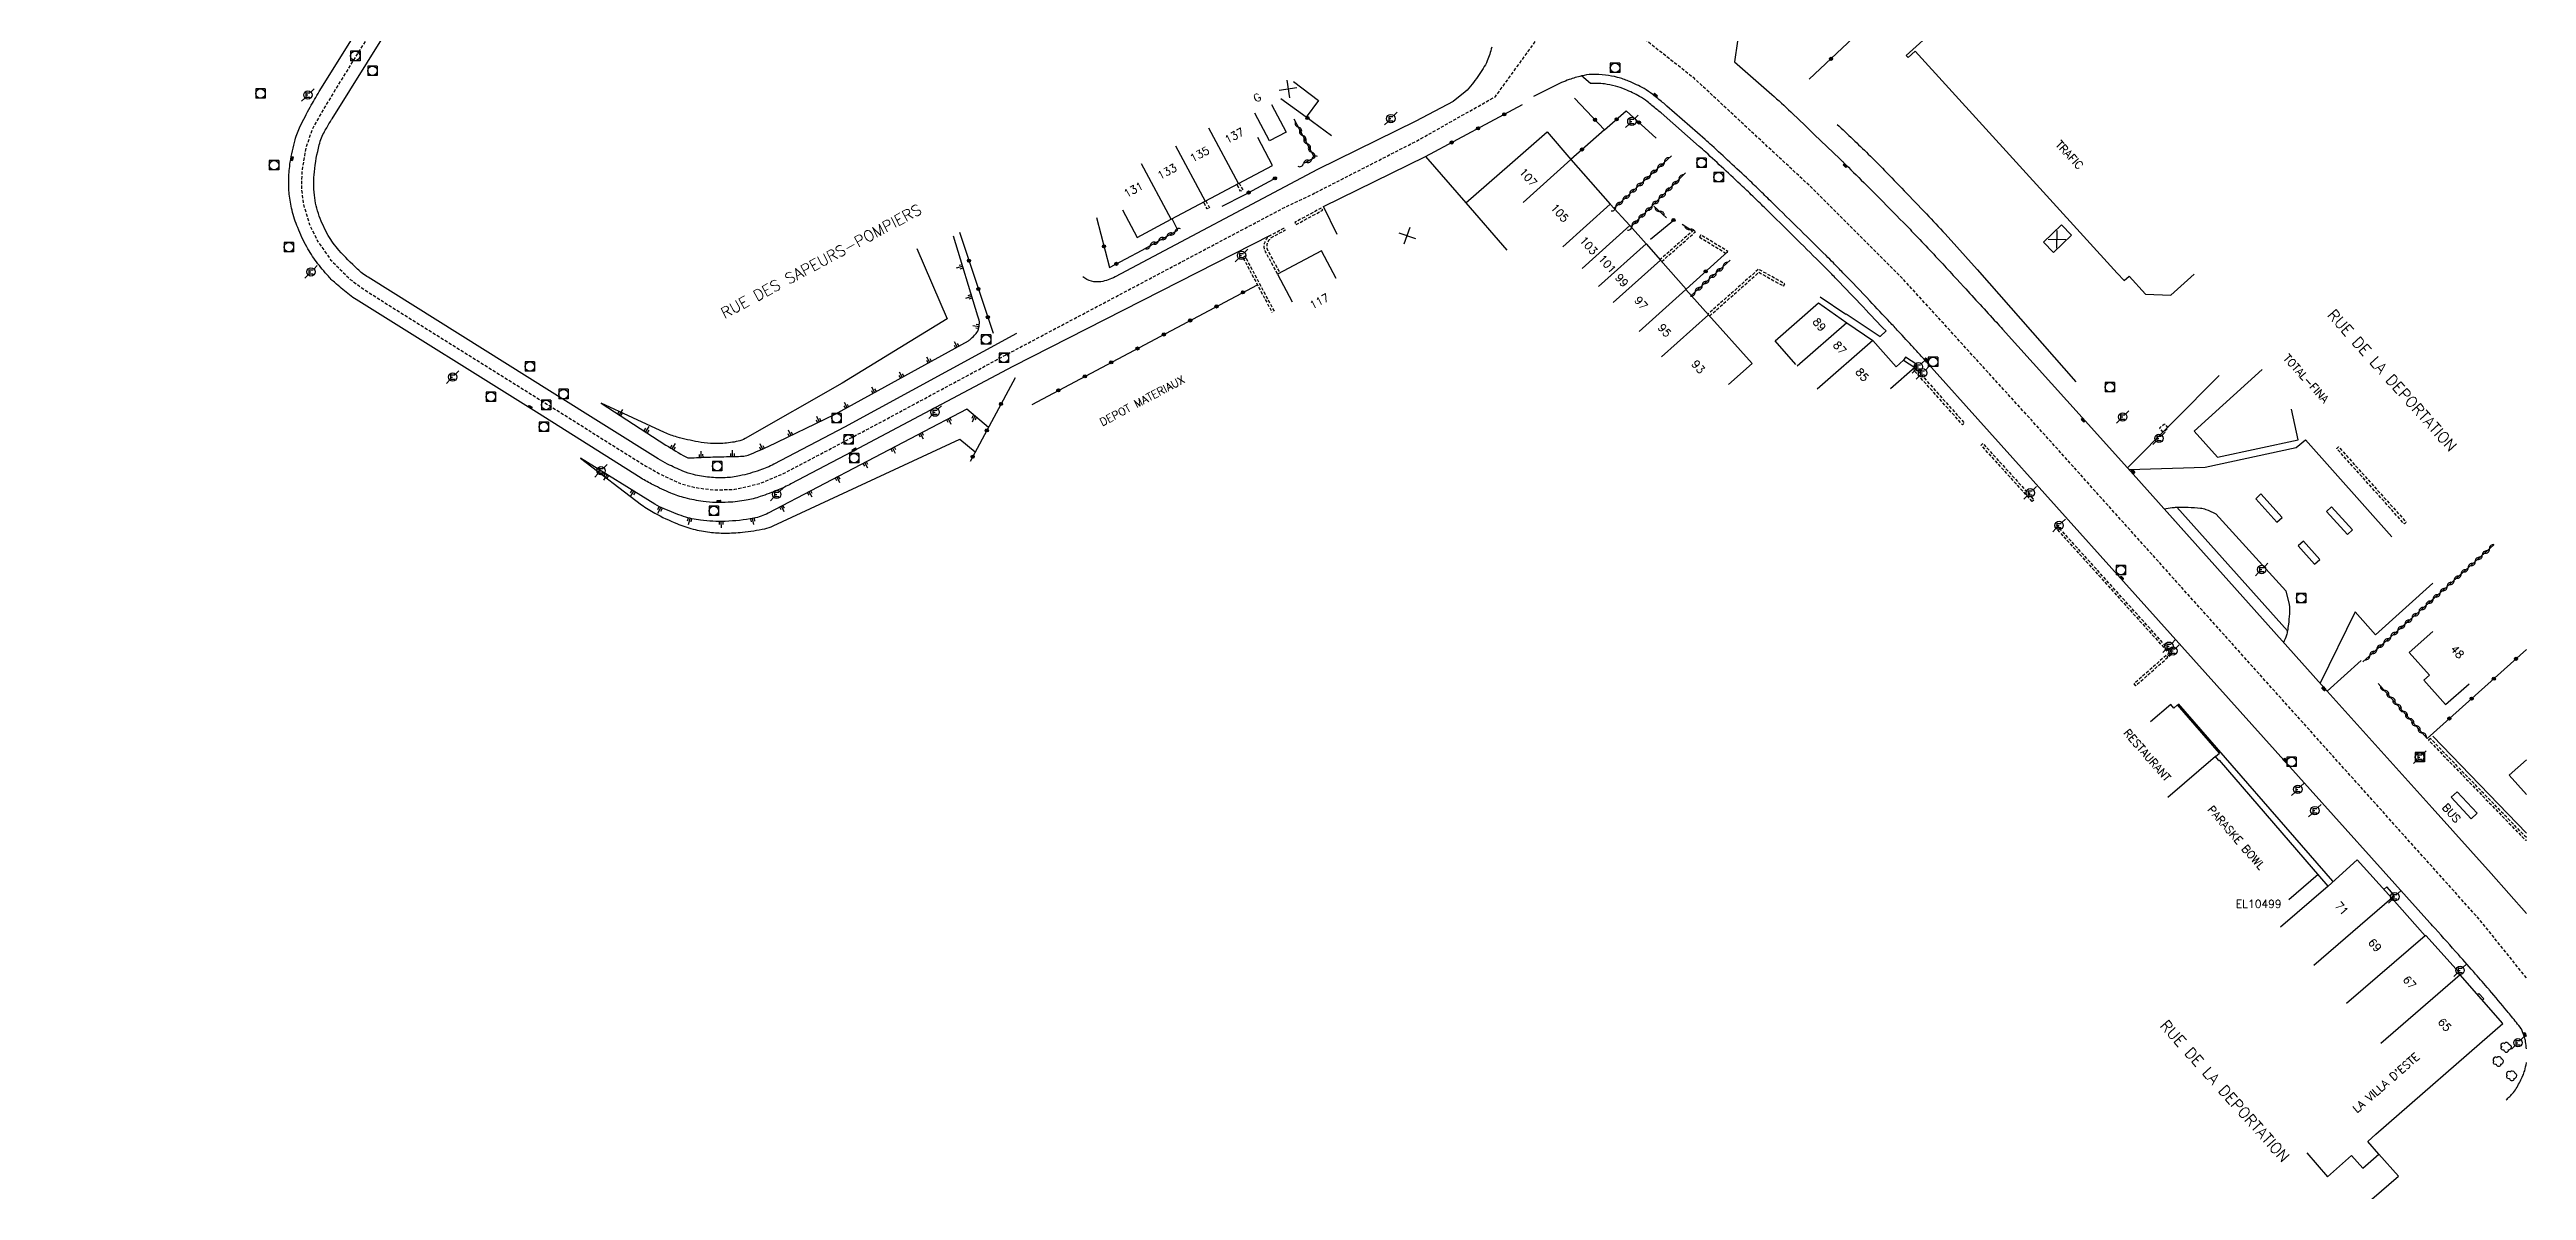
# Model space of a CAD drawing. Header units: millimetres. Extents: x 137000 to 138000, y 128000 to 129000.
# Drawn here: x 137605.8 to 138000, y 128212.6 to 128394.3 of the extents above; entities that cross this region are included whole.
import ezdxf
from ezdxf.enums import TextEntityAlignment as Align

# ---------------------------------------------------------------- set-up
doc = ezdxf.new("R2010")
doc.units = ezdxf.units.MM
doc.linetypes.add('DASHED', pattern=[0.75, 0.5, -0.25])
doc.layers.get('0').update_dxf_attribs({"linetype": 'CONTINUOUS'})
for name, color, linetype in [('w0001', 6, 'DASHED'), ('w0008', 7, 'CONTINUOUS'), ('w0100', 7, 'CONTINUOUS'), ('W0112', 1, 'DASHED'), ('w0211', 2, 'CONTINUOUS'), ('w0300', 7, 'CONTINUOUS'), ('w0310', 3, 'CONTINUOUS'), ('w0322', 7, 'CONTINUOUS'), ('w0400', 7, 'CONTINUOUS'), ('w0420', 7, 'CONTINUOUS'), ('W0471', 7, 'CONTINUOUS'), ('W0984', 7, 'CONTINUOUS'), ('w0989', 7, 'CONTINUOUS'), ('w0991', 7, 'CONTINUOUS'), ('W1102', 7, 'CONTINUOUS')]:
    doc.layers.add(name, color=color, linetype=linetype)
doc.styles.get("Standard").update_dxf_attribs({"font": 'romans.shx', "width": 0.85})

# ---------------------------------------------------------------- blocks, each defined once
blk = doc.blocks.new('t310o')
at = {"color": 0, "linetype": 'Continuous'}
for centre, start, end in [((-0.5, 0.38), 216.8699, 323.1304), ((0.5, -0.37), 36.8699, 143.1303)]:
    blk.add_arc(centre, 0.625, start, end, dxfattribs=at)
blk = doc.blocks.new('t322o')
at = {"color": 0, "linetype": 'Continuous'}
for radius in [0.25, 0.15]:
    blk.add_circle((0, 0), radius, dxfattribs=at)
blk = doc.blocks.new('T420')
for p, q in [((0.75, 0.75), (-0.75, 0.75)), ((-0.75, 0.75), (-0.75, -0.75)), ((0.75, 0.75), (0.75, -0.75)), ((0.75, -0.75), (-0.75, -0.75))]:
    blk.add_line(p, q)
blk.add_ellipse((0, 0), major_axis=(-0.53, 0.53), ratio=1, start_param=3.926991, end_param=10.210176)
blk = doc.blocks.new('T471')
for p, q in [((-0.333334, 0.333334), (-0.333334, -0.333334)), ((-0.333334, 0.333334), (0.333334, 0.333334)), ((-0.333334, 0), (0, 0)), ((0.500001, 0.500001), (1.000002, 1.000002)), ((-0.500001, -0.500001), (-1.000002, -1.000002)), ((-0.333334, -0.333334), (0.333334, -0.333334))]:
    blk.add_line(p, q)
blk.add_ellipse((0, 0), major_axis=(0.471405, 0.471405), ratio=1, start_param=5.4977871438, end_param=11.780972451)
blk = doc.blocks.new('T400')
for p, q in [((-0.15, 0.3), (0.15, 0.3)), ((-0.15, -0.25), (-0.15, 0.3)), ((-0.15, 0.15), (0.15, 0.15)), ((-0.15, 0), (0.15, 0)), ((0.15, 0.3), (0.15, -0.25)), ((-0.15, -0.15), (0.15, -0.15)), ((-0.15, -0.25), (-0.15, -0.3)), ((-0.15, -0.3), (0.15, -0.3)), ((0.15, -0.3), (0.15, -0.25))]:
    blk.add_line(p, q)
blk = doc.blocks.new('t991o')
at = {"color": 0, "linetype": 'Continuous'}
for p, q in [((-1, 1), (1, -1)), ((-1, -1), (1, 1))]:
    blk.add_line(p, q, dxfattribs=at)
blk = doc.blocks.new('t211o')
at = {"color": 0, "linetype": 'Continuous'}
for p, q in [((-0.29, 0.5), (-0.29, 0)), ((0, 1), (0, 0)), ((0.29, 0.5), (0.29, 0))]:
    blk.add_line(p, q, dxfattribs=at)
blk = doc.blocks.new('T300')
for p, q in [((-0.8, 0.51), (-0.86, 0.34)), ((-0.86, 0.34), (-0.86, 0.17)), ((-0.86, 0.17), (-0.74, 0.06)), ((-0.69, 0.63), (-0.8, 0.51)), ((-0.8, -0.06), (-0.74, 0.06)), ((-0.74, 0.06), (-0.69, 0.11)), ((-0.57, 0.69), (-0.69, 0.63)), ((-0.46, 0.69), (-0.57, 0.69)), ((-0.29, 0.63), (-0.46, 0.69)), ((-0.29, 0.63), (-0.17, 0.74)), ((-0.23, 0.57), (-0.29, 0.63)), ((-0.17, 0.74), (-0.06, 0.8)), ((-0.06, 0.8), (0.06, 0.8)), ((0.06, 0.8), (0.23, 0.74)), ((0.23, 0.74), (0.34, 0.63)), ((0.34, 0.63), (0.4, 0.51)), ((0.46, 0.46), (0.34, 0.46)), ((0.4, 0.51), (0.4, 0.46)), ((0.57, 0.4), (0.46, 0.46)), ((0.57, 0.4), (0.69, 0.29)), ((0.69, 0.29), (0.74, 0.17)), ((0.74, 0.06), (0.69, -0.17)), ((0.74, 0.17), (0.74, 0.06)), ((-0.8, -0.17), (-0.8, -0.06)), ((-0.8, -0.23), (-0.8, -0.17)), ((-0.74, -0.34), (-0.8, -0.23)), ((-0.69, -0.4), (-0.74, -0.34)), ((-0.51, -0.46), (-0.69, -0.4)), ((-0.4, -0.46), (-0.51, -0.46)), ((-0.4, -0.46), (-0.34, -0.46)), ((-0.34, -0.46), (-0.34, -0.4)), ((-0.34, -0.51), (-0.34, -0.46)), ((-0.29, -0.63), (-0.34, -0.51)), ((-0.17, -0.74), (-0.29, -0.63)), ((-0.06, -0.8), (-0.17, -0.74)), ((0.06, -0.8), (-0.06, -0.8)), ((0.17, -0.74), (0.06, -0.8)), ((0.23, -0.69), (0.17, -0.74)), ((0.29, -0.46), (0.23, -0.46)), ((0.29, -0.63), (0.23, -0.69)), ((0.46, -0.4), (0.29, -0.46)), ((0.34, -0.51), (0.29, -0.63)), ((0.34, -0.51), (0.34, -0.46)), ((0.57, -0.34), (0.46, -0.4)), ((0.63, -0.29), (0.57, -0.34)), ((0.69, -0.17), (0.63, -0.29))]:
    blk.add_line(p, q)

msp = doc.modelspace()

# ---------------------------------------------------------------- linework, layer by layer
at = {"layer": 'w0001', "flags": 128}
for points in [[(138000, 128246.49), (137992.63, 128255.67), (137952.46, 128300.48), (137921.2, 128335.34), (137900.72, 128357.84), (137886.42, 128372.15), (137867.58, 128389.68), (137828.77, 128420.39), (137771.14, 128458.92), (137666.89, 128527.92), (137585.34, 128581.86), (137543.46, 128609.6)], [(137699, 128506.65), (137700.37, 128493.45), (137702.13, 128490.2), (137703.31, 128487.08), (137704, 128483.95), (137704.17, 128479.27), (137703.82, 128475.7), (137702.45, 128471.24), (137700.6, 128467.46), (137698.73, 128464.16), (137675.58, 128427.28), (137651.4, 128388.15), (137649.32, 128384.73), (137647.62, 128381.68), (137646.57, 128378.66), (137645.94, 128374.95), (137645.86, 128372.28), (137646.17, 128369.72), (137647.16, 128366.46), (137648.44, 128363.81), (137650.52, 128360.85), (137653.63, 128357.72), (137655.95, 128356.02), (137673.01, 128345.34), (137691.89, 128333.51), (137700.68, 128328), (137702.95, 128326.74), (137706.19, 128325.22), (137708.33, 128324.61), (137711.44, 128324.19), (137714.86, 128324.29), (137718.85, 128325.22), (137722.68, 128326.85), (137727.54, 128329.4), (137738.51, 128335.22), (137759.4, 128346.45), (137802.61, 128369.32), (137807.31, 128371.54)], [(137807.31, 128371.54), (137823.8, 128379.98), (137835.93, 128386.85), (137848.76, 128404.57)]]:
    msp.add_lwpolyline(points, dxfattribs=at)
at = {"layer": 'w0008', "flags": 128}
for points in [[(137800.16, 128364.75), (137759.11, 128343.82), (137734.61, 128330.82), (137723.78, 128325.15, -0.022471), (137721.75, 128324.2, -0.01647), (137718.89, 128323.12, -0.037712), (137716.68, 128322.55, -0.029802), (137713.81, 128322.22, -0.023136), (137711.81, 128322.19, -0.02313), (137709.81, 128322.36, -0.0312), (137706.96, 128322.91, -0.037517), (137704.67, 128323.69, -0.016188), (137701.83, 128325.01, -0.023492), (137699.95, 128326.07), (137683.28, 128336.56), (137654.6, 128354.49, -0.026074), (137653.52, 128355.24, -0.012682), (137651.45, 128356.95, -0.032488), (137650.16, 128358.22, -0.019799), (137648.28, 128360.51, -0.036429), (137646.73, 128362.9, -0.030564), (137645.28, 128365.96, -0.033293), (137644.38, 128368.73, -0.037534), (137643.94, 128371.27, -0.032357), (137643.86, 128373.73, -0.029937), (137644.1, 128376.37, -0.029201), (137644.87, 128379.95, -0.04688), (137645.68, 128382.09, -0.011446), (137647.26, 128385.12, -0.013562), (137648.71, 128387.61), (137665.49, 128414.6)], [(137759.7, 128349.08), (137732.29, 128334.18), (137721.07, 128328.29, -0.038862), (137718.81, 128327.32, -0.028815), (137715.61, 128326.43, -0.041649), (137713.32, 128326.13, -0.038678), (137710.84, 128326.21, -0.029665), (137708.28, 128326.64, -0.043421), (137706.58, 128327.19, -0.015483), (137704.15, 128328.31, -0.024092), (137702.65, 128329.15), (137685.78, 128339.69), (137656.5, 128358.05, -0.046833), (137654.79, 128359.36, -0.023935), (137651.85, 128362.36, -0.051292), (137650.15, 128364.71, -0.043812), (137648.72, 128367.8, -0.059187), (137647.93, 128371.15, -0.055098), (137647.93, 128374.84, -0.035041), (137648.71, 128379.15, -0.067246), (137649.56, 128381.27, -0.002068), (137650.49, 128382.87, -0.0078), (137650.74, 128383.29), (137665.08, 128406.32)], [(137835.31, 128394.68, -0.045937), (137834.6, 128392.51, -0.041001), (137833.96, 128391.32, -0.017944), (137832.19, 128388.78, -0.0484), (137831.1, 128387.59), (137829.17, 128386.06), (137823.25, 128382.92), (137807.58, 128375.21)], [(137874.43, 128395.63), (137873.96, 128392.38), (137879.9, 128387.17, -0.008359), (137882.91, 128384.38, -0.000158), (137890.93, 128376.7, -0.00385), (137891.25, 128376.38, -0.001055), (137894.54, 128373.13, -0.001356), (137897.08, 128370.58, -0.001926), (137901.36, 128366.23, -0.003868), (137903.46, 128364.05, -0.002401), (137905.97, 128361.37, -0.001343), (137910.43, 128356.55, -0.000475), (137915.63, 128350.89, -0.002476), (137916.62, 128349.79), (137929.27, 128335.72), (137936.5, 128327.72), (137946.81, 128316.17)], [(137999.17, 128238.41, 0.002588), (137997.63, 128240.35, 0.005686), (137996.92, 128241.22, 0.000162), (137994.12, 128244.56, 0.003868), (137994, 128244.69, 0.001774), (137991.9, 128247.1, 0.001372), (137989.17, 128250.2, 0.000289), (137985.48, 128254.34, 0.00128), (137984.64, 128255.27), (137961.85, 128280.61), (137935.88, 128309.59), (137903.86, 128345.29, 0.002936), (137902.45, 128346.85, 0.001729), (137900.02, 128349.47, 0.001499), (137898.68, 128350.91, 0.000631), (137895.47, 128354.3, 0.001546), (137891.22, 128358.76, 0.004365), (137889.69, 128360.33, 0.001917), (137888.52, 128361.5, 0.000553), (137884.45, 128365.53, 0.000529), (137879.95, 128369.95, 0.001275), (137878.08, 128371.78, 0.003698), (137876.23, 128373.56, 0.0023), (137873.22, 128376.37, 0.001885), (137870.35, 128379.02, 0.005094), (137869.28, 128379.98), (137863.21, 128385.29, 0.007768), (137862.51, 128385.9, 0.003598), (137860.94, 128387.16, 0.042466), (137859.56, 128388.09, 0.026014), (137857.11, 128389.28, 0.035774), (137855.35, 128389.88, 0.033884), (137853.43, 128390.25, 0.039738), (137851.25, 128390.34, 0.052511), (137849.61, 128390.11, 0.019725), (137847.64, 128389.53, 0.031402), (137846.44, 128389.04), (137841.95, 128386.86)], [(137887.6, 128354.94), (137891.68, 128352.17), (137891.75, 128352.25), (137897.12, 128348.64), (137898.08, 128349.5, -0.003074), (137894.43, 128353.32, 0.001546), (137890.18, 128357.77, 0.004365), (137888.67, 128359.32, 0.001917), (137887.51, 128360.48, 0.000553), (137883.44, 128364.51, 0.000529), (137878.95, 128368.93, 0.001275), (137877.08, 128370.76, 0.003698), (137875.25, 128372.51, 0.0023), (137872.25, 128375.32, 0.001885), (137869.39, 128377.96, 0.005094), (137868.33, 128378.9), (137862.27, 128384.22, 0.007768), (137861.59, 128384.79, 0.003598), (137860.05, 128386.04, 0.042466), (137858.86, 128386.84, 0.026014), (137856.55, 128387.96, 0.035774), (137854.99, 128388.49, 0.033883), (137853.26, 128388.83, 0.023448), (137852.11, 128388.91), (137851.05, 128388.88), (137849.61, 128390.11)], [(137890.3, 128382.39, -0.004313), (137895.25, 128377.67, -0.008067), (137897.83, 128375.08, -0.00021), (137900.95, 128371.84, -0.000184), (137904.51, 128368.13, -0.006895), (137907.48, 128364.96), (137912.57, 128359.27), (137928.26, 128341.4)], [(138000, 128256.75), (137994.38, 128263.11), (137984.97, 128273.6), (137968.3, 128292.16), (137942.36, 128321.16, -0.015532), (137943.63, 128321.38, -0.02855), (137944.33, 128321.44, -0.016427), (137946.18, 128321.43, -0.015819), (137948.1, 128321.3, -0.061626), (137948.96, 128321.1, -0.031531), (137950.54, 128320.41), (137961.72, 128308.13), (137962.22, 128305.95, -0.057118), (137962.27, 128304.46, -0.00846), (137962.11, 128302.8, -0.013467), (137961.96, 128301.77, -0.037907), (137961.79, 128301.07, -0.021599), (137961.34, 128299.89)], [(138000, 128235.21, 0.007459), (137999.86, 128236.3, 0.04241), (137999.67, 128237.12, 0.026118), (137999.19, 128238.4)], [(137996.75, 128227.06, 0.033603), (137997.92, 128228.25, 0.054131), (137998.51, 128229.1, 0.015571), (137999.43, 128230.95, 0.039467), (137999.72, 128231.71, 0.02898), (137999.99, 128232.96, 0.0019), (138000, 128233.01)]]:
    msp.add_lwpolyline(points, format="xyb", dxfattribs=at)
at = {"layer": 'w0008', "elevation": -0.1, "flags": 128}
msp.add_lwpolyline([(137807.58, 128375.21), (137775.36, 128358.1, -0.082929), (137773.12, 128357.35, -0.211321), (137770.24, 128358.12, -5.962894)], format="xyb", dxfattribs=at)
at = {"layer": 'w0008', "flags": 128}
for points in [[(137785.38, 128365.56), (137784.43, 128367.34)], [(137902.63, 128343.7), (137903, 128344.18), (137901.16, 128345.35), (137900.86, 128344.85)], [(137936.5, 128327.72), (137951.1, 128342.4)], [(137936.72, 128327.44), (137948.85, 128327.8), (137963.34, 128330.97), (137964.81, 128332.19), (137978.57, 128316.75)], [(137961.96, 128301.77), (137944.33, 128321.44)], [(137985.12, 128309.36), (137976, 128301.13), (137972.73, 128304.79), (137967.16, 128293.43)], [(137968.3, 128292.16), (137973.67, 128297.04)], [(137969.19, 128261.9), (137944.61, 128290.13)], [(137978.44, 128259.25), (137978.95, 128259.68), (137977.77, 128260.99), (137977.31, 128260.58)], [(137992.24, 128243.82), (137992.44, 128243.99), (137993.2, 128243.16), (137992.98, 128242.97)], [(137969.63, 128206.25), (137979.66, 128214.95), (137976.5, 128218.43)]]:
    msp.add_lwpolyline(points, dxfattribs=at)
for points in [[(137956.91, 128322.8), (137960.27, 128319.05), (137961.1, 128319.79), (137957.74, 128323.55)], [(137968.16, 128320.78), (137971.52, 128317.08), (137972.32, 128317.82), (137968.97, 128321.51)], [(137963.68, 128315.29), (137966.29, 128312.37), (137967.14, 128313.14), (137964.53, 128316.05)]]:
    msp.add_lwpolyline(points, close=True, dxfattribs=at)
at = {"layer": 'w0100', "flags": 128}
for points in [[(137906.11, 128397.73), (137901.29, 128393.34), (137901.62, 128393.04), (137902.69, 128394.06), (137934.87, 128358.73), (137935.98, 128357.55), (137936.75, 128358.24), (137939.35, 128355.38), (137939.35, 128355.38), (137943.4, 128355.19), (137947.1, 128358.56)], [(137803.76, 128389.2), (137807.77, 128386.21), (137805.79, 128383.53), (137801.76, 128386.49)], [(137800.25, 128385.58), (137802.58, 128381.16), (137799.95, 128379.77), (137797.62, 128384.2)], [(137810.73, 128364.84), (137808.53, 128369.33), (137824.77, 128377.27), (137831.17, 128369.91), (137838.18, 128376.01), (137844.15, 128381.2), (137847.93, 128376.81), (137854.18, 128369.69), (137857.31, 128366.28), (137859.89, 128363.38), (137862.18, 128360.8), (137866.28, 128356.18), (137866.19, 128356.09), (137869.82, 128352.05), (137876.74, 128344.32), (137873.01, 128340.98)], [(137776.55, 128368.79), (137778.91, 128364.38), (137784.31, 128367.28), (137789.69, 128370.15), (137795, 128372.99), (137800.43, 128375.87), (137798.08, 128380.29)], [(137810.56, 128357.86), (137808.21, 128362.28), (137801.24, 128358.57), (137803.58, 128354.16)], [(137883.71, 128344.17), (137880.42, 128347.93), (137887.32, 128353.97), (137891.83, 128350.8), (137895.97, 128348), (137899.67, 128343.81), (137900.86, 128344.85), (137902.63, 128343.7), (137898.77, 128340.3)], [(137957.92, 128343.36), (137947.09, 128333.57), (137950.85, 128329.43), (137963.68, 128332.18), (137962.63, 128337.07)], [(137985.08, 128301.66), (137981.35, 128298.33), (137984.59, 128294.7), (137983.69, 128293.91), (137987.12, 128290.02), (137990.87, 128293.33)], [(137965.03, 128218.62), (137968.34, 128214.84), (137972.18, 128218.21), (137973.94, 128216.2), (137976.5, 128218.43), (137974.73, 128220.46), (137976.05, 128221.62), (137996.24, 128239.26), (137989.47, 128246.96), (137989.21, 128247.26), (137989.3, 128247.34), (137983.97, 128253.26), (137983.9, 128253.2), (137978.57, 128259.17), (137973.07, 128265.27), (137968.44, 128261.12), (137951.17, 128281.14), (137951.08, 128281.06), (137950.98, 128281.17), (137950.5, 128281.73), (137951.13, 128282.28), (137944.47, 128289.95), (137943.89, 128289.45), (137943.38, 128290.04), (137940.18, 128287.26)], [(138000, 128281.21), (137997.26, 128278.8), (138000, 128275.69)]]:
    msp.add_lwpolyline(points, dxfattribs=at)
for points in [[(137924.72, 128361.98), (137923.13, 128363.64), (137926.02, 128366.4), (137927.61, 128364.74)], [(137991.18, 128271.83), (137988.03, 128275.26), (137988.98, 128276.13), (137992.13, 128272.7)]]:
    msp.add_lwpolyline(points, close=True, dxfattribs=at)
at = {"layer": 'W0112', "flags": 128}
for points, elevation in [([(137795.1, 128373.05), (137795.7, 128371.94), (137795.34, 128371.75), (137794.75, 128372.86)], 0.22), ([(137789.81, 128370.22), (137790.41, 128369.11), (137790.05, 128368.93), (137789.46, 128370.03)], 0.02), ([(137800.72, 128352.63), (137796.05, 128361.43), (137795.69, 128361.24), (137800.37, 128352.45)], 0.49)]:
    msp.add_lwpolyline(points, dxfattribs=dict(at, elevation=elevation))
for points in [[(137804.17, 128366.44), (137808.41, 128368.74), (137808.22, 128369.09), (137803.97, 128366.79)], [(137868.36, 128364.45), (137872.68, 128361.83), (137872.89, 128362.18), (137868.57, 128364.8)], [(137869.98, 128351.88), (137877.84, 128358.85), (137881.76, 128356.65), (137881.95, 128357), (137877.78, 128359.34), (137869.71, 128352.17)], [(137902.63, 128343.7), (137910.55, 128334.84), (137910.25, 128334.57), (137902.33, 128343.44)], [(137942.19, 128333.37), (137941.61, 128334.05), (137942.37, 128334.71), (137942.96, 128334.03)], [(137921.33, 128322.33), (137913.2, 128331.34), (137913.49, 128331.61), (137921.63, 128322.6)], [(137980.87, 128319.04), (137980.57, 128318.77), (137969.8, 128330.78), (137970.1, 128331.05)], [(137937.53, 128293.32), (137937.8, 128293.02), (137943.64, 128298.18), (137925.22, 128318.59), (137924.92, 128318.33), (137943.08, 128298.21)]]:
    msp.add_lwpolyline(points, close=True, dxfattribs=at)
msp.add_lwpolyline([(137801.24, 128358.57), (137799.33, 128362.1, -0.180517), (137799.15, 128363.41, -0.116045), (137799.81, 128364.57), (137802.25, 128365.88), (137802.44, 128365.53), (137800.06, 128364.25, 0.108209), (137799.53, 128363.31, 0.178106), (137799.68, 128362.29), (137801.59, 128358.76)], format="xyb", dxfattribs=at)
for points in [[(137862.38, 128360.56), (137867.72, 128365.27), (137867.45, 128365.57), (137862.12, 128360.86)], [(137984.72, 128284.61), (137984.43, 128284.34), (137999.9, 128268.36), (138000, 128268.46)], [(138000, 128268.83), (137984.72, 128284.61)]]:
    msp.add_lwpolyline(points, dxfattribs=at)
at = {"layer": 'w0211', "flags": 128}
for points in [[(137743.8, 128362.66), (137748.66, 128351.42), (137731.92, 128341.17), (137716.52, 128332.39, -0.076347), (137715.36, 128331.94, -0.038854), (137712.93, 128331.61, -0.029313), (137710.98, 128331.61, -0.029153), (137709.02, 128331.84, -0.024432), (137705.65, 128332.61, -0.039931), (137703.66, 128333.34), (137693.58, 128338), (137703.88, 128331.34, 0.016232), (137707.04, 128329.44, 0.124942), (137707.51, 128329.31, 0.014508), (137708.37, 128329.32, -0.004164), (137711.34, 128329.44, -0.002947), (137714.87, 128329.52, 0.008847), (137716.05, 128329.56, 0.078201), (137716.96, 128329.75, 0.02062), (137720.17, 128331.13), (137730.7, 128336.19), (137752.04, 128347.94, 0.0593), (137752.27, 128348.11, 0.016794), (137752.99, 128348.81, 0.020609), (137753.26, 128349.12, 0.020248), (137753.51, 128349.45, 0.097721), (137753.65, 128349.79, 0.038553), (137753.78, 128350.73, 0.074528), (137753.74, 128351.21, 0.052384), (137753.51, 128351.84), (137749.67, 128364.62)], [(137755.21, 128334.15), (137751.77, 128337.03), (137720.15, 128320.49, -0.07374), (137717.85, 128319.68, -0.039449), (137713.33, 128319.19, -0.036936), (137709.4, 128319.36, -0.052487), (137706.7, 128319.98, -0.019241), (137703.62, 128321.16, -0.037177), (137702.1, 128321.94), (137690.27, 128329.25), (137700.02, 128321.83, 0.039548), (137702.11, 128320.49, 0.025251), (137705.62, 128318.83, 0.034255), (137708.2, 128317.97, 0.034425), (137710.86, 128317.47, 0.02872), (137713.3, 128317.32, 0.025354), (137716.06, 128317.46, 0.026236), (137719.63, 128318.01, 0.068446), (137720.94, 128318.47), (137750.64, 128332.29), (137753.12, 128330.24)]]:
    msp.add_lwpolyline(points, format="xyb", dxfattribs=at)
at = {"layer": 'w0310'}
msp.add_line((137985.08, 128284.96), (138000, 128269.55), dxfattribs=at)
at = {"layer": 'w0310', "flags": 128}
for points in [[(137803.84, 128383.27), (137807.12, 128377.07), (137805.35, 128376.18)], [(137863.91, 128377.41), (137854.78, 128369.04)], [(137866.18, 128374.7), (137857.47, 128366.1)], [(137863.15, 128367.53), (137861.13, 128369.38)], [(137779.66, 128362.38), (137785.38, 128365.56)], [(137865.63, 128366.51), (137867.25, 128365.43)], [(137873.28, 128360.75), (137867.04, 128355.15)], [(137973.95, 128296.82), (137994.82, 128315.44)], [(137976.42, 128293.37), (137984.19, 128284.63)]]:
    msp.add_lwpolyline(points, dxfattribs=at)
at = {"layer": 'w0322', "flags": 128}
for points in [[(137885.86, 128389.58), (137898.97, 128401.94)], [(137824.77, 128377.27), (137840.19, 128385.54)], [(137848.51, 128386.59), (137853.26, 128381.53), (137856.71, 128384.53), (137861.47, 128380.22)], [(137809.82, 128380.57), (137805.8, 128383.54)], [(137853.26, 128381.53), (137847.91, 128376.83)], [(137792.39, 128369.38), (137795.95, 128371.18), (137801.19, 128374.01)], [(137750.62, 128365.22), (137755.97, 128349.15)], [(137772.41, 128367.57), (137774.47, 128359.6), (137779.66, 128362.38)], [(137860.6, 128364.11), (137864.39, 128367.27)], [(137872.89, 128362.18), (137866.28, 128356.18)], [(137762.16, 128337.81), (137798.02, 128356.86)], [(137984.19, 128284.63), (138000, 128298.78)]]:
    msp.add_lwpolyline(points, dxfattribs=at)
at = {"layer": 'w0322', "elevation": -1.48, "flags": 128}
msp.add_lwpolyline([(137759.46, 128342.05), (137752.3, 128328.73)], dxfattribs=at)
at = {"layer": 'W1102', "flags": 128}
for points in [[(137795, 128372.99), (137790.29, 128381.81)], [(137784.98, 128378.97), (137789.69, 128370.15)], [(137784.31, 128367.28), (137779.59, 128376.09)], [(137847.93, 128376.81), (137840.3, 128369.94)], [(137831.17, 128369.91), (137837.73, 128362.37)], [(137854.18, 128369.69), (137846.62, 128362.9)], [(137857.31, 128366.28), (137849.72, 128359.46)], [(137859.89, 128363.38), (137852.31, 128356.57)], [(137862.18, 128360.8), (137854.62, 128354.01)], [(137866.19, 128356.09), (137858.76, 128349.41)], [(137869.82, 128352.05), (137862.36, 128345.39)], [(137891.83, 128350.8), (137883.95, 128343.9)], [(137895.97, 128348), (137887.13, 128340.26)], [(137950.5, 128281.73), (137942.93, 128275.2)], [(137966.85, 128262.96), (137962.18, 128258.9)], [(137968.44, 128261.12), (137960.86, 128254.59)], [(137978.57, 128259.17), (137966.15, 128248.46)], [(137983.9, 128253.2), (137971.38, 128242.4)], [(137989.47, 128246.96), (137976.84, 128236.07)]]:
    msp.add_lwpolyline(points, dxfattribs=at)

# ---------------------------------------------------------------- block references
at = {"layer": 'w0211'}
for p, rotation in [((137751.11, 128359.83), 106.729892910346), ((137752.55, 128355.04), 106.729892910445), ((137753.73, 128350.23), 82.05566711944591), ((137745.85, 128344.53), 28.84878284734567), ((137750.23, 128346.94), 28.84878284754724), ((137741.47, 128342.12), 28.84878284737488), ((137732.71, 128337.29), 28.84878284751442), ((137737.09, 128339.71), 28.84878284750913), ((137696.43, 128336.16), 327.0943438064494), ((137700.63, 128333.44), 327.0943438072308), ((137723.75, 128332.85), 25.635081029925), ((137728.26, 128335.02), 25.63508102959686), ((137748.84, 128335.5), 207.620505792873), ((137753.07, 128335.94), 155.7307102718879), ((137704.83, 128330.74), 328.228917543474), ((137709.46, 128329.37), 2.275678325202604), ((137714.45, 128329.51), 1.076357700688659), ((137719.24, 128330.7), 24.25066720675894), ((137739.98, 128330.86), 207.6205057928853), ((137744.41, 128333.18), 207.62050579315), ((137694.53, 128326.62), 148.3100533558685), ((137731.12, 128326.22), 207.6205057933003), ((137735.55, 128328.54), 207.6205057929464), ((137698.78, 128324), 148.3100533558685), ((137722.26, 128321.59), 207.620505793065), ((137726.69, 128323.91), 207.6205057928215), ((137703.06, 128321.41), 153.7664519377155), ((137707.74, 128319.67), 165.9252529008249), ((137712.7, 128319.18), 180.3658976275021), ((137717.68, 128319.65), 190.4009335368629)]:
    msp.add_blockref('t211o', p, dxfattribs=dict(at, rotation=rotation))
at = {"layer": 'w0300'}
for p in [(137996.8, 128235.44), (137995.57, 128233.17), (137997.69, 128230.9)]:
    msp.add_blockref('T300', p, dxfattribs=at)
at = {"layer": 'w0310'}
for p, rotation in [((137804.54, 128381.94), 297.9282558168767), ((137805.24, 128380.62), 297.9282558168767), ((137805.94, 128379.29), 297.9282558168767), ((137806.69, 128376.85), 206.5867551671647), ((137806.65, 128377.97), 297.9282558168767), ((137862.81, 128376.4), 222.5116442742455), ((137805.35, 128376.18), 206.5867551671647), ((137858.38, 128372.34), 222.5116442742455), ((137859.49, 128373.35), 222.5116442742455), ((137860.59, 128374.37), 222.5116442742455), ((137861.7, 128375.38), 222.5116442742455), ((137864.05, 128372.6), 224.6180395385224), ((137865.12, 128373.65), 224.6180395385224), ((137855.07, 128369.3), 222.5116442742455), ((137856.17, 128370.31), 222.5116442742455), ((137857.28, 128371.33), 222.5116442742455), ((137859.78, 128368.38), 224.6180395385224), ((137860.85, 128369.44), 224.6180395385224), ((137861.91, 128370.49), 224.6180395385224), ((137862.05, 128368.55), 137.5319478774839), ((137862.98, 128371.54), 224.6180395385224), ((137783.6, 128364.57), 29.1148035458889), ((137784.91, 128365.3), 29.1148035458889), ((137857.64, 128366.27), 224.6180395385224), ((137858.71, 128367.33), 224.6180395385224), ((137866.87, 128365.68), 326.3577478862352), ((137780.98, 128363.11), 29.1148035458889), ((137782.29, 128363.84), 29.1148035458889), ((137868.82, 128356.74), 221.9492278853598), ((137869.93, 128357.75), 221.9492278853598), ((137871.05, 128358.75), 221.9492278853598), ((137872.16, 128359.75), 221.9492278853598), ((137867.7, 128355.74), 221.9492278853598), ((137992.98, 128313.8), 41.74740559441202), ((137994.1, 128314.8), 41.74740559441202), ((137988.5, 128309.8), 41.74740559441202), ((137989.62, 128310.8), 41.74740559441202), ((137990.74, 128311.8), 41.74740559441202), ((137991.86, 128312.8), 41.74740559441202), ((137984.02, 128305.81), 41.74740559441202), ((137985.14, 128306.81), 41.74740559441202), ((137986.26, 128307.81), 41.74740559441202), ((137987.38, 128308.81), 41.74740559441202), ((137979.55, 128301.81), 41.74740559441202), ((137980.67, 128302.81), 41.74740559441202), ((137981.79, 128303.81), 41.74740559441202), ((137982.91, 128304.81), 41.74740559441202), ((137975.07, 128297.82), 41.74740559441202), ((137976.19, 128298.82), 41.74740559441202), ((137977.31, 128299.82), 41.74740559441202), ((137978.43, 128300.82), 41.74740559441202), ((137977.42, 128292.25), 311.6197946281176), ((137978.42, 128291.13), 311.6197946281176), ((137979.41, 128290.01), 311.6197946281176), ((137980.41, 128288.89), 311.6197946281176), ((137981.41, 128287.76), 311.6197946281176), ((137982.4, 128286.64), 311.6197946281176), ((137983.4, 128285.52), 311.6197946281176)]:
    msp.add_blockref('t310o', p, dxfattribs=dict(at, rotation=rotation))
at = {"layer": 'w0322'}
for p, rotation in [((137889.31, 128392.84), 43.30296755592953), ((137806, 128383.4), 143.4976276790416), ((137833.14, 128381.76), 28.19788559320096), ((137837.32, 128384), 28.19788559320096), ((137851.76, 128383.13), 313.2326394127439), ((137855.19, 128383.21), 41.08948609320466), ((137858.74, 128382.69), 317.8728036217775), ((137828.95, 128379.52), 28.19788559320096), ((137849.69, 128378.4), 221.254594980873), ((137800.8, 128373.8), 28.37152130004488), ((137796.62, 128371.54), 28.37152130004488), ((137864.25, 128367.16), 39.83842613397526), ((137773.6, 128362.97), 284.4614935719738), ((137752.12, 128360.71), 288.4056616584879), ((137775.58, 128360.19), 28.1938447937798), ((137869.37, 128358.99), 222.1661285008359), ((137753.62, 128356.2), 288.4056616584879), ((137791.52, 128353.41), 27.98203763493141), ((137795.72, 128355.64), 27.98203763493141), ((137755.12, 128351.69), 288.4056616584879), ((137787.33, 128351.18), 27.98203763493141), ((137778.94, 128346.72), 27.98203763493141), ((137783.13, 128348.95), 27.98203763493141), ((137770.55, 128342.27), 27.98203763493141), ((137774.74, 128344.5), 27.98203763493141), ((137757.21, 128337.86), 241.7382040270322), ((137766.35, 128340.04), 27.98203763493141), ((137754.96, 128333.68), 241.7382040270322), ((137752.71, 128329.5), 241.7382040270322), ((137994.81, 128294.13), 41.84901766497711), ((137998.35, 128297.3), 41.84901766497711), ((137991.27, 128290.96), 41.84901766497711), ((137987.73, 128287.8), 41.84901766497711)]:
    msp.add_blockref('t322o', p, dxfattribs=dict(at, rotation=rotation))
at = {"layer": 'w0400'}
for p, rotation in [((137861.36, 128387.02), 231.19178659704), ((137644.36, 128376.97, -3.64), 350.3652795309828), ((137891.58, 128375.85), 225.3061914789844), ((137904.45, 128344.86), 221.8906168847071), ((137682.28, 128337.37, -3.82), 57.74741170442397), ((137929.46, 128335.29), 222.0947192556067), ((137733.86, 128330.6), 117.6497930142467), ((137937.37, 128327.09), 219.3207096702839), ((137712.32, 128322.37, -2.68), 89.92452496290001), ((137935.58, 128310.15), 41.89061688477783), ((137967.75, 128292.56), 41.72508902753468), ((137961.56, 128281.17), 41.86725801296861), ((137999.72, 128237.44), 199.0482934798094)]:
    msp.add_blockref('T400', p, dxfattribs=dict(at, rotation=rotation))
at = {"layer": 'w0420'}
for p in [(137654.45, 128393.29, -3.72), (137657.17, 128390.93, -3.67), (137854.94, 128391.4), (137639.35, 128387.31, -3.49), (137868.7, 128376.28), (137641.51, 128375.9, -3.64), (137871.43, 128373.98), (137643.87, 128362.86, -3.72), (137754.83, 128348.14), (137757.65, 128345.21, 0.08), (137905.55, 128344.57), (137682.23, 128343.84, -3.92), (137676.03, 128339.02, -3.87), (137684.82, 128337.72, -3.82), (137687.59, 128339.46, -3.91), (137933.68, 128340.55), (137684.47, 128334.23, -3.82), (137731.03, 128335.62, -1.52), (137732.94, 128332.21, -1.61), (137733.83, 128329.26, -1.51), (137712.04, 128327.98, -2.79), (137711.49, 128320.85, -2.71), (137935.45, 128311.43), (137964.13, 128306.97), (137983.02, 128281.66), (137962.62, 128280.88)]:
    msp.add_blockref('T420', p, dxfattribs=at)
at = {"layer": 'W0471'}
for p in [(137646.9, 128387.08, -3.52), (137819.26, 128383.32), (137857.62, 128382.88), (137795.5, 128361.53, 0.48), (137647.39, 128358.91, -3.68), (137669.94, 128342.16, -3.79), (137903.23, 128343.8), (137903.88, 128342.84), (137746.72, 128336.58, -0.44), (137935.74, 128335.81), (137941.51, 128332.4), (137693.55, 128327.25, -3.43), (137721.52, 128323.48, -2.21), (137921.02, 128323.74), (137925.61, 128318.54), (137957.86, 128311.52), (137943.11, 128299.31), (137943.75, 128298.55), (137983.02, 128281.66), (137963.61, 128276.52), (137966.32, 128273.13), (137979.05, 128259.42), (137989.44, 128247.7), (137998.64, 128236.17)]:
    msp.add_blockref('T471', p, dxfattribs=at)
at = {"layer": 'w0991'}
for p, rotation in [((137802.9, 128388.04), 323.3011244077795), ((137821.86, 128364.69), 26.06629125108153), ((137925.28, 128364.09), 43.67176224466699)]:
    msp.add_blockref('t991o', p, dxfattribs=dict(at, rotation=rotation))

# ---------------------------------------------------------------- texts
at = {"layer": 'W0984'}
for s, rotation, p in [('TRAFIC', 313.303, (137927.27, 128377.54)), ('TOTAL-FINA', 312.2405, (137964.94, 128341.92)), ('DEPOT MATERIAUX', 27.982, (137779.7, 128338.4)), ('RESTAURANT', 310.9864, (137939.65, 128281.95)), ('PARASKE BOWL', 310.9864, (137953.82, 128268.84)), ('BUS', 311.8722, (137988.06, 128272.73)), ("LA VILLA D'ESTE", 41.153, (137977.65, 128229.81))]:
    msp.add_text(s, height=1.25, rotation=rotation, dxfattribs=at).set_placement(p, align=Align.MIDDLE)
msp.add_text('EL10499', height=1.25, dxfattribs=at).set_placement((137957.39, 128258.28), align=Align.MIDDLE)
at = {"layer": 'w0989'}
for s, rotation, p in [('RUE DES SAPEURS-POMPIERS', 28.107, (137728.59, 128360.62)), ('RUE DE LA DEPORTATION', 311.8818, (137978.64, 128341.64)), ('RUE DE LA DEPORTATION', 311.8818, (137952, 128228.48))]:
    msp.add_text(s, height=1.75, rotation=rotation, dxfattribs=at).set_placement(p, align=Align.MIDDLE)
at = {"layer": 'w0991'}
for s, rotation, p in [('G', 27.7686, (137798, 128386.66)), ('137', 28.1168, (137794.35, 128380.59)), ('135', 28.1168, (137788.82, 128377.65)), ('131', 28.1168, (137778.3, 128372)), ('133', 28.1168, (137783.64, 128374.89)), ('107', 311.2546, (137841.13, 128373.96)), ('105', 311.2546, (137846.15, 128368.3)), ('103', 311.2546, (137850.75, 128363.1)), ('101', 311.2546, (137853.72, 128360.16)), ('99', 311.2546, (137856.02, 128357.56)), ('117', 28.1168, (137807.88, 128354.23)), ('97', 311.2546, (137859.08, 128353.95)), ('95', 311.2546, (137862.83, 128349.59)), ('89', 311.2546, (137887.47, 128350.51)), ('87', 311.2546, (137890.71, 128346.81)), ('93', 311.2546, (137868.19, 128343.8)), ('85', 311.2546, (137894.28, 128342.53)), ('48', 311.7474, (137989.01, 128298.42)), ('71', 311.6769, (137970.61, 128257.55)), ('69', 311.6769, (137975.88, 128251.71)), ('67', 311.6769, (137981.4, 128245.77)), ('65', 311.6769, (137986.99, 128239.04))]:
    msp.add_text(s, height=1.25, rotation=rotation, dxfattribs=at).set_placement(p, align=Align.MIDDLE)

doc.saveas('drawing.dxf')
